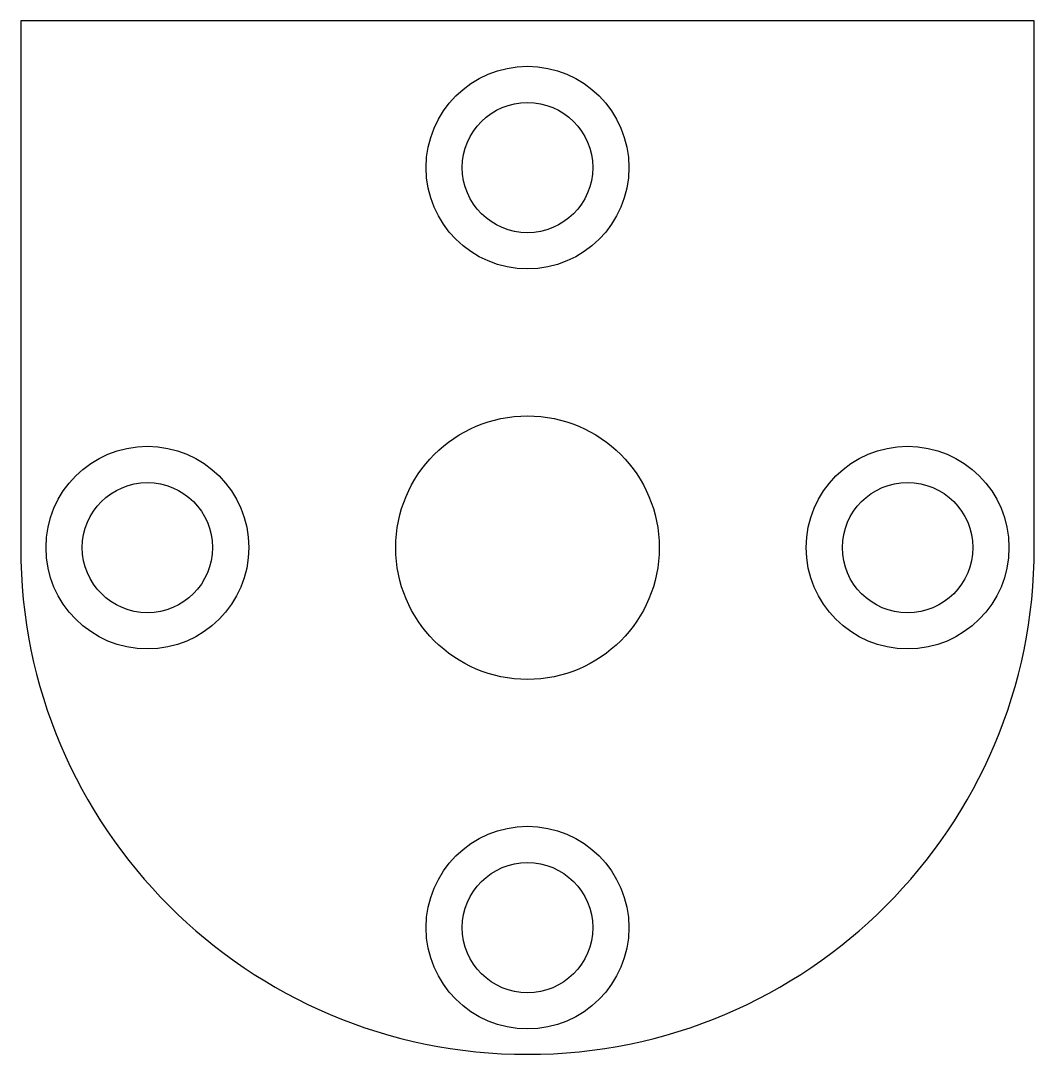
# Model space of a CAD drawing. Header units: inches. Extents: x -0.5 to 0.5, y -0.5 to 0.52.
import ezdxf

# ---------------------------------------------------------------- set-up
doc = ezdxf.new("R2010")
doc.units = ezdxf.units.IN
doc.header["$MEASUREMENT"] = 0

msp = doc.modelspace()

# ---------------------------------------------------------------- linework, layer by layer
at = {"color": 7, "linetype": 'Continuous', "lineweight": 25}
for p, q in [((0.5, 0.52), (-0.5, 0.52)), ((-0.5, 0.52), (-0.5, 0)), ((0.5, 0), (0.5, 0.52))]:
    msp.add_line(p, q, dxfattribs=at)
for centre, radius in [((0, 0.375), 0.1), ((0, 0.375), 0.0643), ((0, 0), 0.13), ((-0.375, 0), 0.1), ((0.375, 0), 0.1), ((-0.375, 0), 0.0642), ((0.375, 0), 0.0643), ((0, -0.375), 0.1), ((0, -0.375), 0.0643)]:
    msp.add_circle(centre, radius, dxfattribs=at)
msp.add_arc((0, 0), 0.5, 180, 0, dxfattribs=at)

doc.saveas('drawing.dxf')
